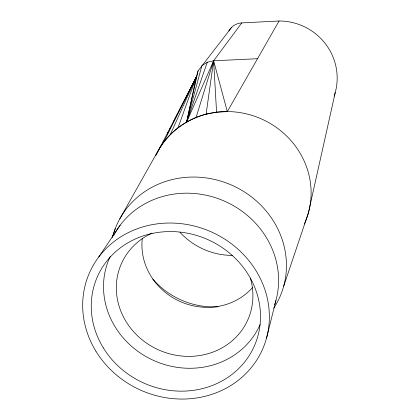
<?xml version="1.0" encoding="UTF-8"?>
<svg xmlns="http://www.w3.org/2000/svg" width="420" height="420" viewBox="0 0 420 420"><rect width="100%" height="100%" fill="white"/><g stroke="black" fill="none" stroke-linecap="round" stroke-linejoin="round"><path stroke-width="0.63" d="M119.789 218.867L158.004 150.98C168.189 132.809 185.981 119.448 206.094 114.209L213.623 60.79L241.804 22.906L279.053 21A57.225 55.918 24 0 1 334.147 96.086M257.512 58.721L213.623 60.79L186.611 122.11L196.329 77.039L198.083 70.87L231.803 27.158M308.432 212.657L335.233 92.584M206.094 114.209L216.578 112.219L227.315 111.599L213.623 60.79L207.275 62.218L186.611 122.11L198.083 70.87M266.527 338.111L275.924 300.468M186.611 122.11L201.884 65.72L207.275 62.218M196.046 117.527L213.623 60.79L216.578 112.219M283.689 286.167L308.474 212.667M112.061 237.752L115.248 228.706M177.959 127.864L196.329 77.039L156.172 155.027M170.231 134.684L196.329 77.039L178.474 111.93M193.604 82.982L196.329 77.039L163.553 142.443M191.142 87.617L196.329 77.039M160.912 146.244L161.511 145.084M162.997 142.175L163.59 141.01M167.165 134.032L168.651 131.124M169.244 129.959L170.735 127.055M173.413 121.821L177.875 113.096M227.315 111.599L279.053 21M98.742 257.024L120.209 225.157M112.896 235.977A89.135 82.798 24 0 1 232.271 185.399A89.135 82.798 24 0 1 273.751 308.17M155.704 155.516A81.827 77.537 24 0 1 262.542 119.443A81.827 77.537 24 0 1 304.337 223.991M113.809 235.226A87.848 81.27 24 0 1 114.403 234.124M115.017 233.032A87.848 81.27 24 0 1 225.125 201.442A87.848 81.27 24 0 1 274.643 304.673M252.751 287.275A62.837 58.59 24 0 1 180.484 301.66A62.837 58.59 24 0 1 142.28 238.602M218.101 306.8A76.225 71.337 24 0 1 152.754 279.017M250.357 278.061A69.174 63.709 24 0 1 207.937 353.735A69.174 63.709 24 0 1 122.32 314.596A69.174 63.709 24 0 1 152.077 233.132M260.106 324.576A82.32 75.82 24 0 1 153.242 360.286A82.32 75.82 24 0 1 110.302 256.305M232.281 255.418A68.15 64.575 24 0 1 180.012 232.344M228.827 31.033A16.181 15.834 40.5 0 1 241.804 22.906M95.865 351.12A94.615 86.651 24 0 0 257.523 358.874A94.615 86.651 24 0 0 174.667 223.141A94.615 86.651 24 0 0 95.865 351.12M103.299 347.844A85.78 78.556 24 0 0 249.858 354.585A85.78 78.556 24 0 0 174.473 231.662A85.78 78.556 24 0 0 103.299 347.844"/></g></svg>
